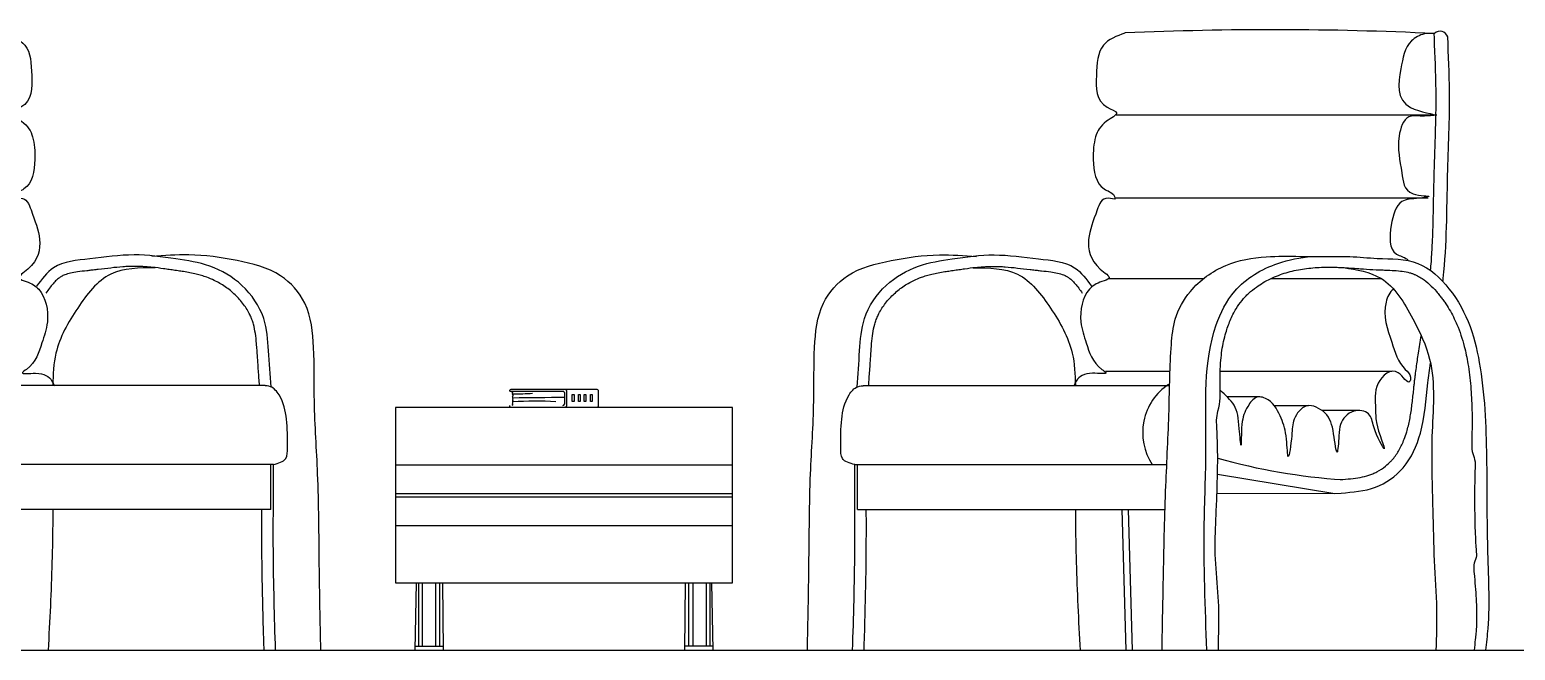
# Model space of a CAD drawing. Header units: inches. Extents: x 11 to 53.5, y 7.4 to 32.2.
# Drawn here: x 49.741 to 51.944, y 25.992 to 26.912 of the extents above; entities that cross this region are included whole.
import ezdxf

# ---------------------------------------------------------------- set-up
doc = ezdxf.new("R2010")
doc.units = ezdxf.units.IN
doc.header["$MEASUREMENT"] = 0
doc.layers.add('02', color=2, linetype='Continuous')
doc.layers.add('1', color=1, linetype='Continuous')

msp = doc.modelspace()

# ---------------------------------------------------------------- linework, layer by layer
at = {"layer": '02'}
for p, q in [((51.3522, 26.7858), (51.8279, 26.7858)), ((51.3522, 26.6623), (51.8151, 26.6623)), ((51.3408, 26.543), (51.4822, 26.543)), ((51.5821, 26.543), (51.7452, 26.543)), ((51.4321, 26.4051), (51.3363, 26.4051)), ((51.7612, 26.4051), (51.5065, 26.4051)), ((50.0898, 26.3845), (49.6352, 26.3845)), ((50.9769, 26.3845), (51.4315, 26.3845)), ((50.4528, 26.3757), (50.5317, 26.3757)), ((50.5337, 26.3737), (50.5337, 26.3568)), ((51.5656, 26.3675), (51.5165, 26.3675)), ((51.6373, 26.3541), (51.5867, 26.3541)), ((51.711, 26.3472), (51.658, 26.3472)), ((50.1021, 26.267), (49.6393, 26.267)), ((50.0982, 26.2004), (50.0982, 26.267)), ((50.2833, 26.2668), (50.7833, 26.2668)), ((50.9646, 26.267), (51.4273, 26.267)), ((50.9684, 26.2004), (50.9684, 26.267)), ((51.5026, 26.2529), (51.6767, 26.2243)), ((50.2833, 26.2243), (50.7833, 26.2243)), ((51.5018, 26.2243), (51.6859, 26.2249)), ((50.2833, 26.2193), (50.7833, 26.2193)), ((50.0982, 26.2004), (49.642, 26.2004)), ((50.9684, 26.2004), (51.4247, 26.2004)), ((51.3605, 26.2004), (51.3665, 25.9918)), ((51.37, 26.2004), (51.3759, 25.9918)), ((50.2833, 26.1768), (50.7833, 26.1768)), ((50.3123, 25.9918), (50.3142, 26.0918)), ((50.3172, 26.0918), (50.3172, 25.9978)), ((50.3226, 26.0918), (50.3226, 25.9978)), ((50.3424, 26.0918), (50.3424, 25.9978)), ((50.3487, 26.0918), (50.3487, 25.9978)), ((50.3543, 25.9918), (50.3533, 26.0918)), ((50.7123, 25.9918), (50.7133, 26.0918)), ((50.7179, 26.0918), (50.7179, 25.9978)), ((50.7243, 26.0918), (50.7243, 25.9978)), ((50.7441, 26.0918), (50.7441, 25.9978)), ((50.7494, 26.0918), (50.7494, 25.9978)), ((50.7543, 25.9918), (50.7524, 26.0918)), ((50.3123, 25.9978), (50.3543, 25.9978)), ((50.7543, 25.9978), (50.7123, 25.9978))]:
    msp.add_line(p, q, dxfattribs=at)
for points in [[(50.4528, 26.3757), (50.4528, 26.3767, -0.414214), (50.4548, 26.3787), (50.582, 26.3787)], [(50.5347, 26.3787, -0.414214), (50.5367, 26.3767), (50.5367, 26.3538, -0.414214), (50.5347, 26.3518)], [(50.582, 26.3787, -0.414214), (50.584, 26.3767), (50.584, 26.3538, -0.414214), (50.582, 26.3518)], [(50.4548, 26.3518, -0.414214), (50.4528, 26.3538), (50.4528, 26.3548)]]:
    msp.add_lwpolyline(points, format="xyb", dxfattribs=at)
for points in [[(50.5455, 26.3709), (50.5483, 26.3709), (50.5483, 26.3606), (50.5455, 26.3606)], [(50.5545, 26.3709), (50.5573, 26.3709), (50.5573, 26.3606), (50.5545, 26.3606)], [(50.563, 26.3709), (50.5658, 26.3709), (50.5658, 26.3606), (50.563, 26.3606)], [(50.5723, 26.3709), (50.5751, 26.3709), (50.5751, 26.3606), (50.5723, 26.3606)], [(50.2833, 26.0918), (50.7833, 26.0918), (50.7833, 26.3518), (50.2833, 26.3518)]]:
    msp.add_lwpolyline(points, close=True, dxfattribs=at)
for centre, radius, start, end in [((51.5857, 21.922), 4.9898, 87.2554, 92.5311), ((51.8327, 26.8975), 0.0119, 18.1117, 133.4065), ((51.4774, 26.3144), 0.0858, 123.4697, 213.5466), ((50.5247, 22.3765), 3.9898, 89.8697, 90.9732), ((50.4631, 26.804), 0.4319, 269.2098, 273.1286), ((50.4901, 25.8932), 0.4679, 86.2212, 94.0252), ((50.5317, 26.3737), 0.002, 0, 90), ((50.5317, 26.3568), 0.002, 270, 0), ((51.7458, 27.1366), 0.8937, 254.223, 266.2915)]:
    msp.add_arc(centre, radius, start, end, dxfattribs=at)
for points, knots in [([(49.7013, 26.9069), (49.7139, 26.9023), (49.7417, 26.8917), (49.7438, 26.8429), (49.7453, 26.8004), (49.7053, 26.7888), (49.7353, 26.7745), (49.7472, 26.7522), (49.7498, 26.7163), (49.7439, 26.676), (49.7193, 26.6711), (49.7143, 26.6587), (49.735, 26.6665), (49.7456, 26.635), (49.7595, 26.6012), (49.7526, 26.5644), (49.7183, 26.5432), (49.7408, 26.5376), (49.7627, 26.5237), (49.7713, 26.4832), (49.7568, 26.4431), (49.7498, 26.4171), (49.7234, 26.4001), (49.7569, 26.4051), (49.7712, 26.3971), (49.7761, 26.3864), (49.7772, 26.384)], [1.427765, 1.427765, 1.427765, 1.427765, 38.207858, 84.356095, 134.310397, 150.336268, 169.978492, 198.132141, 231.746178, 278.440856, 296.679435, 300.325627, 310.709641, 334.374048, 379.987134, 427.093382, 445.868158, 457.230209, 478.995254, 529.054443, 561.214553, 606.702228, 614.087925, 633.736029, 660.568664, 668.303967, 668.303967, 668.303967, 668.303967]), ([(51.3653, 26.9069), (51.3528, 26.9023), (51.325, 26.8917), (51.3228, 26.8429), (51.3214, 26.8004), (51.3614, 26.7888), (51.3313, 26.7745), (51.3194, 26.7522), (51.3168, 26.7163), (51.3228, 26.676), (51.3473, 26.6711), (51.3524, 26.6587), (51.3316, 26.6665), (51.3211, 26.635), (51.3071, 26.6012), (51.3141, 26.5644), (51.3484, 26.5432), (51.3258, 26.5376), (51.3039, 26.5237), (51.2954, 26.4832), (51.3099, 26.4431), (51.3169, 26.4171), (51.3432, 26.4001), (51.3097, 26.4051), (51.2954, 26.3971), (51.2906, 26.3864), (51.2895, 26.384)], [1.427765, 1.427765, 1.427765, 1.427765, 38.207858, 84.356095, 134.310397, 150.336268, 169.978492, 198.132141, 231.746178, 278.440856, 296.679435, 300.325627, 310.709641, 334.374048, 379.987134, 427.093382, 445.868158, 457.230209, 478.995254, 529.054443, 561.214553, 606.702228, 614.087925, 633.736029, 660.568664, 668.303967, 668.303967, 668.303967, 668.303967]), ([(51.8245, 26.9062), (51.8195, 26.9064), (51.8071, 26.9066), (51.7811, 26.8925), (51.7741, 26.85), (51.7641, 26.7936), (51.8407, 26.7851), (51.803, 26.7832), (51.7802, 26.7856), (51.7665, 26.7432), (51.776, 26.7085), (51.7793, 26.6644), (51.8268, 26.666), (51.795, 26.6606), (51.7699, 26.661), (51.7582, 26.621), (51.7563, 26.5789), (51.7803, 26.5751), (51.785, 26.5701), (51.7856, 26.5694)], [1.877827, 1.877827, 1.877827, 1.877827, 16.854995, 38.879221, 83.134678, 141.862266, 178.737315, 199.509724, 216.404172, 248.256941, 302.777775, 338.125064, 361.76984, 376.256447, 402.683938, 440.945767, 484.376065, 501.757875, 504.493848, 504.493848, 504.493848, 504.493848]), ([(51.8186, 26.5548), (51.8187, 26.5559), (51.8188, 26.5569), (51.8193, 26.5626), (51.8197, 26.5672), (51.8206, 26.5809), (51.8211, 26.5902), (51.8223, 26.618), (51.8228, 26.6368), (51.8232, 26.6627), (51.8234, 26.6697), (51.8236, 26.6835), (51.8238, 26.6902), (51.8241, 26.7037), (51.8243, 26.7104), (51.825, 26.7305), (51.8255, 26.7438), (51.8261, 26.7657), (51.8264, 26.7744), (51.8267, 26.7897), (51.8268, 26.7965), (51.8268, 26.8076), (51.8268, 26.8121), (51.8268, 26.8203), (51.8267, 26.8242), (51.8266, 26.832), (51.8265, 26.8358), (51.8262, 26.8475), (51.826, 26.8553), (51.8252, 26.8752), (51.8246, 26.8874), (51.824, 26.9062)], [401.143509, 401.143509, 401.143509, 401.143509, 404.434896, 404.434896, 418.59168, 418.59168, 446.905248, 446.905248, 503.532383, 503.532383, 524.645952, 524.645952, 544.644659, 544.644659, 564.643366, 564.643366, 604.640779, 604.640779, 630.805133, 630.805133, 651.319879, 651.319879, 664.821085, 664.821085, 676.659038, 676.659038, 688.496991, 688.496991, 712.172896, 712.172896, 748.898465, 748.898465, 748.898465, 748.898465]), ([(51.837, 26.5383), (51.8372, 26.5399), (51.8429, 26.5921), (51.8424, 26.6863), (51.8485, 26.8056), (51.8453, 26.874), (51.844, 26.9012)], [386.298258, 386.298258, 386.298258, 386.298258, 391.177583, 544.140497, 667.993584, 749.48832, 749.48832, 749.48832, 749.48832]), ([(50.0986, 26.3822), (50.0975, 26.4), (50.095, 26.4339), (50.0914, 26.4882), (50.0589, 26.5352), (50.0101, 26.5641), (49.9539, 26.5726), (49.8939, 26.5811), (49.8345, 26.5715), (49.7774, 26.5678), (49.7585, 26.5418), (49.7509, 26.5314)], [401.180607, 401.180607, 401.180607, 401.180607, 454.949466, 503.225141, 561.829992, 617.534564, 668.835962, 731.230076, 797.19181, 852.51942, 889.70366, 889.70366, 889.70366, 889.70366]), ([(50.1725, 25.9918), (50.1716, 26.034), (50.1697, 26.1212), (50.1696, 26.2441), (50.1617, 26.3517), (50.1635, 26.4358), (50.1566, 26.5048), (50.1118, 26.555), (50.047, 26.5711), (49.9825, 26.58), (49.9401, 26.5769), (49.9217, 26.5756)], [2.232622, 2.232622, 2.232622, 2.232622, 128.922301, 263.811228, 371.334234, 451.309006, 518.254479, 572.389614, 640.756887, 712.90542, 767.899017, 767.899017, 767.899017, 767.899017]), ([(50.8942, 25.9918), (50.8951, 26.034), (50.897, 26.1212), (50.8971, 26.2441), (50.9049, 26.3517), (50.9032, 26.4358), (50.9101, 26.5048), (50.9549, 26.555), (51.0197, 26.5711), (51.0842, 26.58), (51.1266, 26.5769), (51.1449, 26.5756)], [2.232622, 2.232622, 2.232622, 2.232622, 128.922301, 263.811228, 371.334234, 451.309006, 518.254479, 572.389614, 640.756887, 712.90542, 767.899017, 767.899017, 767.899017, 767.899017]), ([(50.968, 26.3822), (50.9691, 26.4), (50.9717, 26.4339), (50.9753, 26.4882), (51.0077, 26.5352), (51.0566, 26.5641), (51.1127, 26.5726), (51.1727, 26.5811), (51.2321, 26.5715), (51.2893, 26.5678), (51.3082, 26.5418), (51.3157, 26.5314)], [401.180607, 401.180607, 401.180607, 401.180607, 454.949466, 503.225141, 561.829992, 617.534564, 668.835962, 731.230076, 797.19181, 852.51942, 889.70366, 889.70366, 889.70366, 889.70366]), ([(51.4203, 25.9918), (51.421, 26.0296), (51.4224, 26.1109), (51.425, 26.2296), (51.4314, 26.3429), (51.4317, 26.4253), (51.438, 26.4862), (51.4632, 26.5312), (51.5121, 26.5663), (51.5713, 26.5768), (51.6331, 26.5754), (51.6743, 26.5758), (51.699, 26.5756)], [15.307351, 15.307351, 15.307351, 15.307351, 128.912265, 259.022497, 371.606875, 468.92454, 506.87569, 553.547323, 618.964806, 680.139915, 730.574729, 804.555333, 804.555333, 804.555333, 804.555333]), ([(50.0815, 26.3845), (50.081, 26.3917), (50.0805, 26.3989), (50.0797, 26.4102), (50.0794, 26.4143), (50.0789, 26.4213), (50.0787, 26.4241), (50.0784, 26.4287), (50.0782, 26.4305), (50.078, 26.4339), (50.0779, 26.4355), (50.0776, 26.4402), (50.0773, 26.4433), (50.0766, 26.4516), (50.0761, 26.4566), (50.0747, 26.4663), (50.0737, 26.4709), (50.0722, 26.4764), (50.0718, 26.4776), (50.0711, 26.4798), (50.0707, 26.481), (50.0694, 26.4843), (50.0685, 26.4866), (50.0648, 26.4942), (50.0616, 26.4995), (50.0542, 26.5096), (50.05, 26.5143), (50.0408, 26.5231), (50.0359, 26.5271), (50.0255, 26.5343), (50.02, 26.5374), (50.0107, 26.5419), (50.007, 26.5434), (50.002, 26.5452), (50.0008, 26.5456), (49.9982, 26.5465), (49.997, 26.5469), (49.9931, 26.548), (49.9904, 26.5487), (49.9816, 26.5508), (49.9752, 26.552), (49.9661, 26.5535), (49.9635, 26.5539), (49.9593, 26.5545), (49.9577, 26.5548), (49.9547, 26.5552), (49.9533, 26.5554), (49.9505, 26.5558), (49.9491, 26.556), (49.9448, 26.5566), (49.942, 26.557), (49.9337, 26.5582), (49.9282, 26.5589), (49.9192, 26.5598), (49.9157, 26.5601), (49.9096, 26.5605), (49.9069, 26.5607), (49.9015, 26.5609), (49.8988, 26.5609), (49.8947, 26.5609), (49.8933, 26.5609), (49.8904, 26.5609), (49.889, 26.5608), (49.8847, 26.5606), (49.8818, 26.5605), (49.873, 26.5598), (49.867, 26.5592), (49.8548, 26.5578), (49.8486, 26.557), (49.8397, 26.556), (49.8373, 26.5557), (49.8337, 26.5553), (49.8326, 26.5552), (49.8294, 26.5548), (49.8273, 26.5546), (49.8205, 26.5539), (49.8159, 26.5534), (49.8079, 26.5523), (49.8045, 26.5517), (49.7982, 26.5502), (49.7953, 26.5494), (49.7908, 26.5476), (49.7891, 26.5468), (49.787, 26.5457), (49.7865, 26.5454), (49.7856, 26.5448), (49.7851, 26.5445), (49.7842, 26.5438), (49.7837, 26.5435), (49.7823, 26.5424), (49.7814, 26.5416), (49.7787, 26.5391), (49.777, 26.5373), (49.7735, 26.5332), (49.7718, 26.531), (49.7682, 26.5263), (49.7665, 26.5239), (49.7647, 26.5214)], [404.530098, 404.530098, 404.530098, 404.530098, 426.428295, 426.428295, 438.758784, 438.758784, 447.178235, 447.178235, 452.598042, 452.598042, 457.306846, 457.306846, 466.738676, 466.738676, 482.976667, 482.976667, 499.214657, 499.214657, 503.584618, 503.584618, 507.95458, 507.95458, 516.694502, 516.694502, 538.122578, 538.122578, 559.550654, 559.550654, 580.978729, 580.978729, 602.406805, 602.406805, 616.133403, 616.133403, 620.663264, 620.663264, 625.193125, 625.193125, 634.252846, 634.252846, 654.952015, 654.952015, 662.987941, 662.987941, 667.741235, 667.741235, 672.020381, 672.020381, 676.299526, 676.299526, 684.857817, 684.857817, 701.9744, 701.9744, 713.021431, 713.021431, 721.688037, 721.688037, 730.56474, 730.56474, 735.26799, 735.26799, 739.97124, 739.97124, 749.37774, 749.37774, 768.19074, 768.19074, 787.003739, 787.003739, 794.147112, 794.147112, 797.175289, 797.175289, 803.231642, 803.231642, 817.120685, 817.120685, 828.677038, 828.677038, 840.233391, 840.233391, 848.582027, 848.582027, 851.229765, 851.229765, 853.942881, 853.942881, 856.655997, 856.655997, 862.082228, 862.082228, 871.454468, 871.454468, 880.826709, 880.826709, 889.70366, 889.70366, 889.70366, 889.70366]), ([(49.9265, 26.5588), (49.9032, 26.5587), (49.8552, 26.5585), (49.8091, 26.4982), (49.7771, 26.442), (49.7752, 26.4007), (49.7749, 26.3845)], [0, 0, 0, 0, 66.381532, 136.45895, 210.669216, 258.82416, 258.82416, 258.82416, 258.82416]), ([(50.9852, 26.3845), (50.9856, 26.3917), (50.9861, 26.3989), (50.987, 26.4102), (50.9872, 26.4143), (50.9877, 26.4213), (50.988, 26.4241), (50.9883, 26.4287), (50.9884, 26.4305), (50.9887, 26.4339), (50.9888, 26.4355), (50.9891, 26.4402), (50.9893, 26.4433), (50.99, 26.4516), (50.9905, 26.4566), (50.992, 26.4663), (50.9929, 26.4709), (50.9945, 26.4764), (50.9948, 26.4776), (50.9956, 26.4798), (50.996, 26.481), (50.9972, 26.4843), (50.9982, 26.4866), (51.0019, 26.4942), (51.0051, 26.4995), (51.0125, 26.5096), (51.0167, 26.5143), (51.0258, 26.5231), (51.0307, 26.5271), (51.0411, 26.5343), (51.0466, 26.5374), (51.0559, 26.5419), (51.0596, 26.5434), (51.0646, 26.5452), (51.0659, 26.5456), (51.0684, 26.5465), (51.0697, 26.5469), (51.0736, 26.548), (51.0762, 26.5487), (51.085, 26.5508), (51.0914, 26.552), (51.1006, 26.5535), (51.1032, 26.5539), (51.1074, 26.5545), (51.1089, 26.5548), (51.1119, 26.5552), (51.1133, 26.5554), (51.1162, 26.5558), (51.1176, 26.556), (51.1218, 26.5566), (51.1246, 26.557), (51.133, 26.5582), (51.1385, 26.5589), (51.1474, 26.5598), (51.1509, 26.5601), (51.1571, 26.5605), (51.1598, 26.5607), (51.1652, 26.5609), (51.1679, 26.5609), (51.172, 26.5609), (51.1734, 26.5609), (51.1763, 26.5609), (51.1777, 26.5608), (51.182, 26.5606), (51.1849, 26.5605), (51.1937, 26.5598), (51.1996, 26.5592), (51.2118, 26.5578), (51.2181, 26.557), (51.2269, 26.556), (51.2294, 26.5557), (51.233, 26.5553), (51.234, 26.5552), (51.2372, 26.5548), (51.2393, 26.5546), (51.2462, 26.5539), (51.2508, 26.5534), (51.2587, 26.5523), (51.2622, 26.5517), (51.2685, 26.5502), (51.2714, 26.5494), (51.2759, 26.5476), (51.2776, 26.5468), (51.2796, 26.5457), (51.2801, 26.5454), (51.2811, 26.5448), (51.2815, 26.5445), (51.2825, 26.5438), (51.2829, 26.5435), (51.2843, 26.5424), (51.2853, 26.5416), (51.2879, 26.5391), (51.2897, 26.5373), (51.2931, 26.5332), (51.2949, 26.531), (51.2984, 26.5263), (51.3002, 26.5239), (51.302, 26.5214)], [404.530098, 404.530098, 404.530098, 404.530098, 426.428295, 426.428295, 438.758784, 438.758784, 447.178235, 447.178235, 452.598042, 452.598042, 457.306846, 457.306846, 466.738676, 466.738676, 482.976667, 482.976667, 499.214657, 499.214657, 503.584618, 503.584618, 507.95458, 507.95458, 516.694502, 516.694502, 538.122578, 538.122578, 559.550654, 559.550654, 580.978729, 580.978729, 602.406805, 602.406805, 616.133403, 616.133403, 620.663264, 620.663264, 625.193125, 625.193125, 634.252846, 634.252846, 654.952015, 654.952015, 662.987941, 662.987941, 667.741235, 667.741235, 672.020381, 672.020381, 676.299526, 676.299526, 684.857817, 684.857817, 701.9744, 701.9744, 713.021431, 713.021431, 721.688037, 721.688037, 730.56474, 730.56474, 735.26799, 735.26799, 739.97124, 739.97124, 749.37774, 749.37774, 768.19074, 768.19074, 787.003739, 787.003739, 794.147112, 794.147112, 797.175289, 797.175289, 803.231642, 803.231642, 817.120685, 817.120685, 828.677038, 828.677038, 840.233391, 840.233391, 848.582027, 848.582027, 851.229765, 851.229765, 853.942881, 853.942881, 856.655997, 856.655997, 862.082228, 862.082228, 871.454468, 871.454468, 880.826709, 880.826709, 889.70366, 889.70366, 889.70366, 889.70366]), ([(51.1402, 26.5588), (51.1635, 26.5587), (51.2114, 26.5585), (51.2575, 26.4982), (51.2895, 26.442), (51.2914, 26.4007), (51.2918, 26.3845)], [0, 0, 0, 0, 66.381532, 136.45895, 210.669216, 258.82416, 258.82416, 258.82416, 258.82416]), ([(51.4868, 25.9918), (51.4844, 26.0547), (51.4806, 26.1572), (51.4883, 26.3172), (51.4799, 26.438), (51.5275, 26.533), (51.5832, 26.5662), (51.6253, 26.5742), (51.6424, 26.5757)], [3.839194, 3.839194, 3.839194, 3.839194, 192.518195, 310.757888, 486.919636, 543.98602, 619.947526, 671.05726, 671.05726, 671.05726, 671.05726]), ([(51.504, 25.9918), (51.5042, 26.009), (51.5044, 26.0262), (51.505, 26.0805), (51.4979, 26.1174), (51.4994, 26.1631), (51.4997, 26.1719), (51.5004, 26.1896), (51.5007, 26.1985), (51.5018, 26.2252), (51.5025, 26.2431), (51.5028, 26.2669), (51.5029, 26.2726), (51.5028, 26.2831), (51.5028, 26.2879), (51.5026, 26.2972), (51.5024, 26.3017), (51.5021, 26.3107), (51.5019, 26.3152), (51.5012, 26.3286), (51.5006, 26.3374), (51.5072, 26.3593), (51.5065, 26.3722), (51.5062, 26.3975), (51.5065, 26.4099), (51.5084, 26.4315), (51.5097, 26.4407), (51.5126, 26.4541), (51.5137, 26.4584), (51.5159, 26.4657), (51.5168, 26.4688), (51.519, 26.4749), (51.5202, 26.4779), (51.524, 26.4869), (51.5269, 26.4926), (51.5329, 26.5024), (51.5358, 26.5066), (51.5405, 26.5124), (51.5421, 26.5142), (51.5454, 26.5177), (51.5471, 26.5194), (51.5525, 26.5243), (51.5563, 26.5274), (51.5667, 26.5349), (51.5737, 26.539), (51.5849, 26.5444), (51.5889, 26.5461), (51.6006, 26.5505), (51.6084, 26.5528), (51.6245, 26.5564), (51.6327, 26.5576), (51.6493, 26.5593), (51.6577, 26.5597), (51.6694, 26.5598), (51.6726, 26.5598), (51.6787, 26.5596), (51.6815, 26.5595), (51.6871, 26.5593), (51.6899, 26.5591), (51.6984, 26.5586), (51.7042, 26.5582), (51.7131, 26.5575), (51.7161, 26.5573), (51.7253, 26.5566), (51.7316, 26.5562), (51.7391, 26.5559), (51.7403, 26.5558), (51.7426, 26.5557), (51.7437, 26.5557), (51.7472, 26.5556), (51.7495, 26.5555), (51.7562, 26.5553), (51.7605, 26.5551), (51.7689, 26.5546), (51.7729, 26.5542), (51.7805, 26.5531), (51.7841, 26.5524), (51.789, 26.5511), (51.7904, 26.5506), (51.7924, 26.5499), (51.793, 26.5497), (51.7942, 26.5492), (51.7948, 26.549), (51.7967, 26.5482), (51.7979, 26.5476), (51.8014, 26.5458), (51.8038, 26.5444), (51.8099, 26.5403), (51.8135, 26.5374), (51.8206, 26.531), (51.8241, 26.5274), (51.8289, 26.5218), (51.8305, 26.5199), (51.8334, 26.5163), (51.8347, 26.5147), (51.8372, 26.5112), (51.8384, 26.5095), (51.842, 26.5043), (51.8443, 26.5007), (51.8507, 26.4899), (51.8544, 26.4823), (51.8599, 26.4694), (51.8619, 26.4641), (51.8655, 26.4533), (51.8672, 26.4478), (51.8708, 26.4338), (51.8726, 26.4253), (51.875, 26.4111), (51.8758, 26.4055), (51.8771, 26.3944), (51.8777, 26.3887), (51.8791, 26.3719), (51.8797, 26.3605), (51.8804, 26.3306), (51.8801, 26.3119), (51.8794, 26.284), (51.885, 26.277), (51.8845, 26.259), (51.8843, 26.25), (51.8838, 26.2229), (51.8838, 26.2048), (51.8843, 26.1791), (51.8845, 26.1716), (51.8851, 26.1584), (51.8854, 26.1526), (51.886, 26.1436), (51.8862, 26.1403), (51.8867, 26.1337), (51.887, 26.1304), (51.882, 26.1187), (51.8826, 26.1122), (51.8844, 26.093), (51.8855, 26.0805), (51.8869, 26.0558), (51.8872, 26.0437), (51.8867, 26.0298), (51.8867, 26.0279), (51.8865, 26.0245), (51.8864, 26.023), (51.8861, 26.02), (51.886, 26.0185), (51.8856, 26.0139), (51.8853, 26.0109), (51.8844, 26.0025), (51.8837, 25.9972), (51.8831, 25.9918)], [4.008734, 4.008734, 4.008734, 4.008734, 55.603648, 55.603648, 166.810943, 166.810943, 193.571091, 193.571091, 220.331239, 220.331239, 273.851536, 273.851536, 290.491651, 290.491651, 304.55255, 304.55255, 317.602111, 317.602111, 330.651671, 330.651671, 356.750793, 356.750793, 395.539341, 395.539341, 434.327888, 434.327888, 464.830811, 464.830811, 479.379862, 479.379862, 490.082531, 490.082531, 500.785199, 500.785199, 522.190536, 522.190536, 539.757477, 539.757477, 548.132126, 548.132126, 556.506776, 556.506776, 573.256074, 573.256074, 599.933034, 599.933034, 614.07576, 614.07576, 640.793735, 640.793735, 667.51171, 667.51171, 694.229686, 694.229686, 704.386217, 704.386217, 713.202293, 713.202293, 722.018369, 722.018369, 739.65052, 739.65052, 748.751651, 748.751651, 766.953913, 766.953913, 770.279381, 770.279381, 773.604848, 773.604848, 780.255783, 780.255783, 793.557652, 793.557652, 806.859522, 806.859522, 820.161392, 820.161392, 825.984334, 825.984334, 828.572472, 828.572472, 831.16061, 831.16061, 836.336885, 836.336885, 846.689436, 846.689436, 862.900797, 862.900797, 879.112158, 879.112158, 886.982067, 886.982067, 893.848215, 893.848215, 900.714363, 900.714363, 914.446659, 914.446659, 941.91125, 941.91125, 960.277562, 960.277562, 978.643875, 978.643875, 1006.195501, 1006.195501, 1023.75735, 1023.75735, 1041.319198, 1041.319198, 1076.442895, 1076.442895, 1133.260039, 1133.260039, 1160.12321, 1160.12321, 1186.986382, 1186.986382, 1240.712726, 1240.712726, 1262.868417, 1262.868417, 1279.696201, 1279.696201, 1289.402668, 1289.402668, 1299.109136, 1299.109136, 1318.522072, 1318.522072, 1356.675644, 1356.675644, 1394.829216, 1394.829216, 1400.857004, 1400.857004, 1405.669466, 1405.669466, 1410.481928, 1410.481928, 1420.106851, 1420.106851, 1436.461291, 1436.461291, 1436.461291, 1436.461291]), ([(51.6895, 26.5591), (51.7092, 26.556), (51.7552, 26.5486), (51.7919, 26.4864), (51.8286, 26.4094), (51.818, 26.3099), (51.8219, 26.2111), (51.8233, 26.1256), (51.8286, 26.0563), (51.8273, 26.0121), (51.8266, 25.9918)], [0, 0, 0, 0, 57.423081, 134.061252, 199.083969, 313.565671, 422.337839, 498.281483, 569.740337, 630.748614, 630.748614, 630.748614, 630.748614]), ([(51.699, 26.5756), (51.7124, 26.5746), (51.7459, 26.5716), (51.802, 26.573), (51.8501, 26.5281), (51.8799, 26.4731), (51.899, 26.3845), (51.9026, 26.2742), (51.9016, 26.1455), (51.9071, 26.0529), (51.9014, 26.0026), (51.9002, 25.9918)], [727.758371, 727.758371, 727.758371, 727.758371, 768.373591, 828.876528, 888.438032, 952.789064, 1015.844136, 1157.966975, 1282.958349, 1402.376524, 1434.948299, 1434.948299, 1434.948299, 1434.948299]), ([(51.7639, 26.5272), (51.7578, 26.5231), (51.7451, 26.4949), (51.7596, 26.4532), (51.7717, 26.4148), (51.7903, 26.4002), (51.7866, 26.3823), (51.7673, 26.4178), (51.7324, 26.3861), (51.7379, 26.3547), (51.7361, 26.3253), (51.7602, 26.27), (51.733, 26.3192), (51.7305, 26.3453), (51.7008, 26.3503), (51.6839, 26.3296), (51.6825, 26.3096), (51.6803, 26.2703), (51.6745, 26.3199), (51.6678, 26.3433), (51.6336, 26.3618), (51.6135, 26.334), (51.6136, 26.3118), (51.6067, 26.2623), (51.6056, 26.3114), (51.5982, 26.335), (51.5849, 26.3622), (51.559, 26.3708), (51.5445, 26.3496), (51.5369, 26.3309), (51.5385, 26.2797), (51.5341, 26.3287), (51.5319, 26.3546), (51.5144, 26.3701), (51.5064, 26.3772)], [558.612464, 558.612464, 558.612464, 558.612464, 580.817797, 640.957251, 685.871345, 699.879993, 706.482448, 727.728607, 761.338078, 799.088274, 819.845741, 860.402856, 896.313951, 917.234367, 939.602008, 967.079067, 984.109937, 1008.84747, 1036.528073, 1070.196786, 1099.312485, 1125.888764, 1150.795398, 1182.300138, 1208.325708, 1240.35894, 1273.782304, 1291.069139, 1310.005909, 1338.025339, 1369.127816, 1393.865347, 1429.679278, 1459.917261, 1459.917261, 1459.917261, 1459.917261]), ([(51.6845, 26.2449), (51.6898, 26.2453), (51.695, 26.2456), (51.705, 26.2466), (51.7098, 26.2472), (51.7188, 26.2488), (51.723, 26.2499), (51.7281, 26.2515), (51.7291, 26.2519), (51.7311, 26.2526), (51.7321, 26.253), (51.7351, 26.2543), (51.7371, 26.2553), (51.7436, 26.2587), (51.7479, 26.2616), (51.7547, 26.2671), (51.7573, 26.2695), (51.7607, 26.2731), (51.7617, 26.2742), (51.7644, 26.2773), (51.7661, 26.2795), (51.7693, 26.2841), (51.7708, 26.2865), (51.775, 26.2939), (51.7774, 26.2991), (51.7809, 26.3082), (51.7822, 26.3118), (51.785, 26.3215), (51.7865, 26.3276), (51.7889, 26.3402), (51.7899, 26.3466), (51.7916, 26.3598), (51.7923, 26.3666), (51.7934, 26.3765), (51.7937, 26.3796), (51.7942, 26.3848), (51.7945, 26.3869), (51.7949, 26.3908), (51.7951, 26.3926), (51.7956, 26.3963), (51.7958, 26.3981), (51.7965, 26.4036), (51.797, 26.4072), (51.7985, 26.418), (51.7996, 26.4252), (51.802, 26.441), (51.8034, 26.4496), (51.8048, 26.4581)], [0, 0, 0, 0, 15.914596, 15.914596, 31.829192, 31.829192, 47.743789, 47.743789, 51.908114, 51.908114, 56.07244, 56.07244, 64.401092, 64.401092, 83.371267, 83.371267, 96.51688, 96.51688, 101.65884, 101.65884, 111.942759, 111.942759, 122.226677, 122.226677, 142.215349, 142.215349, 155.291981, 155.291981, 176.100638, 176.100638, 196.909295, 196.909295, 217.717952, 217.717952, 226.883473, 226.883473, 233.120799, 233.120799, 238.48594, 238.48594, 243.85108, 243.85108, 254.581361, 254.581361, 276.041922, 276.041922, 301.914438, 301.914438, 301.914438, 301.914438]), ([(51.6859, 26.2249), (51.7033, 26.2262), (51.7377, 26.2287), (51.7833, 26.2612), (51.809, 26.3189), (51.8125, 26.373), (51.8172, 26.4077), (51.8186, 26.4174)], [0, 0, 0, 0, 51.682523, 101.962592, 158.927286, 234.778058, 263.97019, 263.97019, 263.97019, 263.97019]), ([(50.1053, 25.9918), (50.1038, 26.0412), (50.1017, 26.1144), (50.1021, 26.2061), (50.1022, 26.2486), (50.1021, 26.2671)], [10.589288, 10.589288, 10.589288, 10.589288, 158.778613, 230.389822, 285.92704, 285.92704, 285.92704, 285.92704]), ([(50.9613, 25.9918), (50.9628, 26.0412), (50.9649, 26.1144), (50.9646, 26.2061), (50.9645, 26.2486), (50.9646, 26.2671)], [10.589288, 10.589288, 10.589288, 10.589288, 158.778613, 230.389822, 285.92704, 285.92704, 285.92704, 285.92704]), ([(49.7749, 26.2004), (49.7749, 26.1958), (49.7746, 26.1483), (49.7725, 26.0785), (49.7691, 26.0137), (49.7679, 25.9918)], [442.736153, 442.736153, 442.736153, 442.736153, 456.746431, 585.696402, 651.577825, 651.577825, 651.577825, 651.577825]), ([(50.0883, 25.9918), (50.088, 26.0022), (50.0877, 26.0126), (50.0866, 26.0512), (50.0859, 26.0795), (50.0853, 26.1186), (50.0851, 26.1293), (50.0849, 26.1602), (50.085, 26.1803), (50.085, 26.2004)], [11.10441, 11.10441, 11.10441, 11.10441, 42.314905, 42.314905, 126.944715, 126.944715, 158.985429, 158.985429, 219.248102, 219.248102, 219.248102, 219.248102]), ([(50.9783, 25.9918), (50.9786, 26.0022), (50.979, 26.0126), (50.9801, 26.0512), (50.9808, 26.0795), (50.9814, 26.1186), (50.9815, 26.1293), (50.9817, 26.1602), (50.9817, 26.1803), (50.9816, 26.2004)], [11.10441, 11.10441, 11.10441, 11.10441, 42.314905, 42.314905, 126.944715, 126.944715, 158.985429, 158.985429, 219.248102, 219.248102, 219.248102, 219.248102]), ([(51.2918, 26.2004), (51.2918, 26.1958), (51.2921, 26.1483), (51.2941, 26.0785), (51.2976, 26.0137), (51.2988, 25.9918)], [442.736153, 442.736153, 442.736153, 442.736153, 456.746431, 585.696402, 651.577825, 651.577825, 651.577825, 651.577825])]:
    msp.add_open_spline(points, degree=3, knots=knots, dxfattribs=at)
for points in [[(50.1019, 26.2671), (50.1205, 26.2762), (50.1229, 26.2918), (50.1216, 26.3344), (50.1105, 26.3704), (50.0979, 26.3825), (50.0871, 26.3841)], [(50.9647, 26.2671), (50.9461, 26.2762), (50.9437, 26.2918), (50.9451, 26.3344), (50.9561, 26.3704), (50.9688, 26.3825), (50.9795, 26.3841)], [(50.4566, 26.3757), (50.4557, 26.3746), (50.4569, 26.3739), (50.4563, 26.3729), (50.4571, 26.3721), (50.4563, 26.3715), (50.4572, 26.3707), (50.4569, 26.3696), (50.4572, 26.3689), (50.4563, 26.3675), (50.4574, 26.367), (50.4566, 26.3659), (50.4574, 26.3655), (50.4569, 26.3641), (50.4572, 26.3638), (50.4568, 26.3622), (50.4574, 26.3616), (50.4566, 26.3605), (50.4572, 26.3599), (50.4566, 26.3584), (50.4572, 26.358), (50.4565, 26.3567), (50.4572, 26.3559), (50.4558, 26.3548)]]:
    msp.add_spline(points, degree=3, dxfattribs=at)
at = {"layer": '1'}
msp.add_line((32.8586, 25.9918), (53.1849, 25.9918), dxfattribs=at)

doc.saveas('drawing.dxf')
